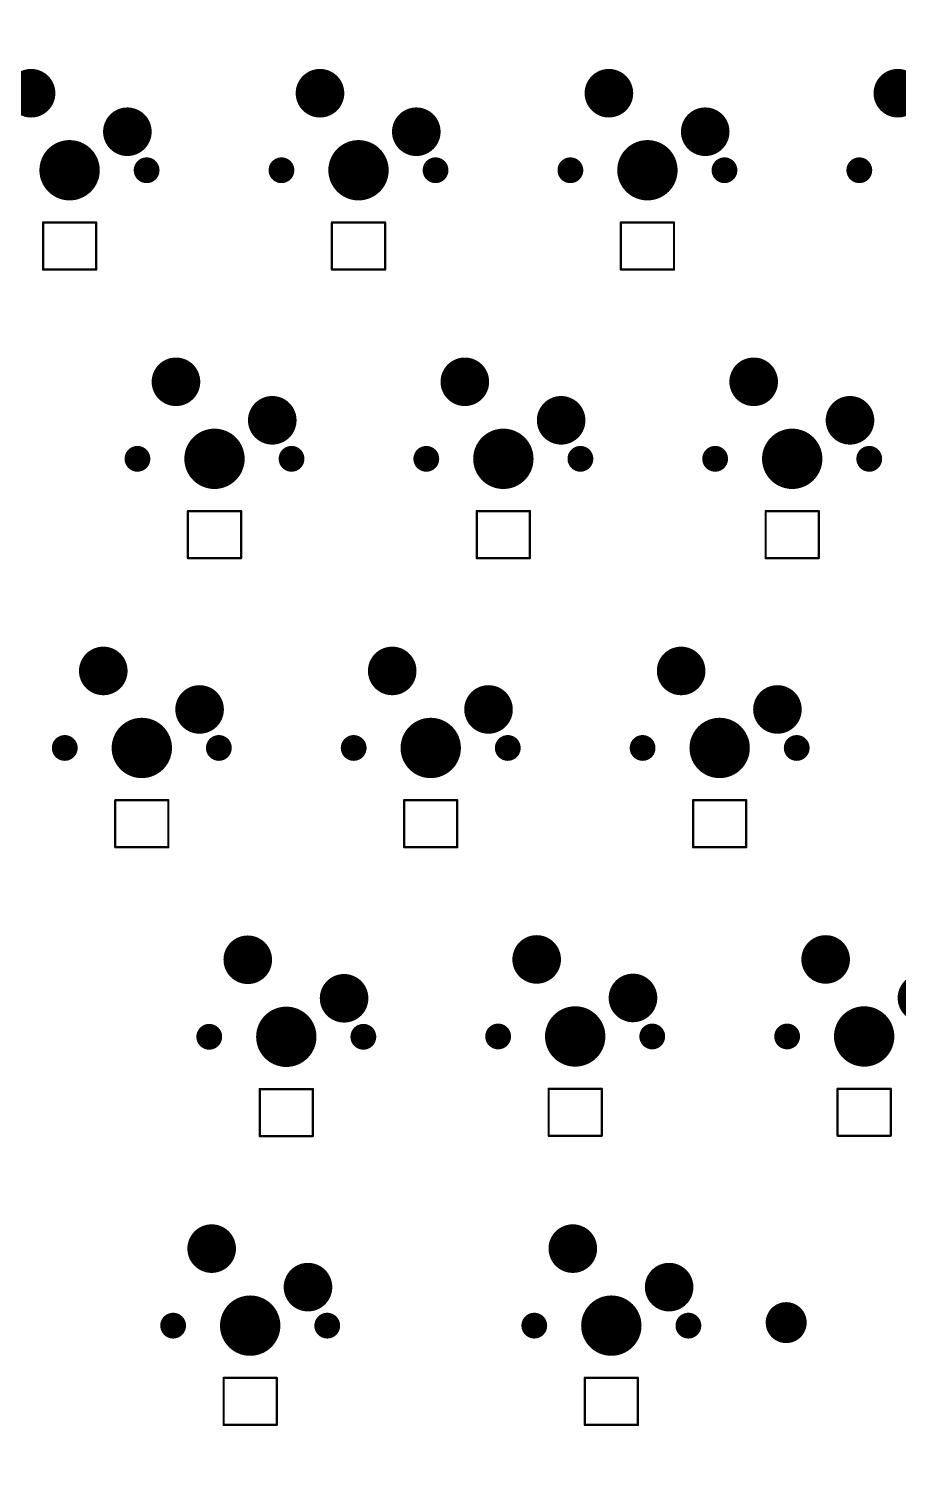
# Model space of a CAD drawing. Header units: millimetres. Extents: x 1049 to 1332, y 1256 to 1351.
# Drawn here: x 1092.2 to 1149.5, y 1255.5 to 1350.2 of the extents above; entities that cross this region are included whole.
import ezdxf

# ---------------------------------------------------------------- set-up
doc = ezdxf.new("R2010")
doc.units = ezdxf.units.MM
for name, color, linetype in [('BottomSolder', 6, 'Continuous'), ('KeepOutLayer', 6, 'Continuous'), ('PadHoleLayer', 156, 'Continuous')]:
    doc.layers.add(name, color=color, linetype=linetype)

# ---------------------------------------------------------------- blocks, each defined once
blk = doc.blocks.new('____84')
at = {"layer": 'BottomSolder'}
for points, const_width in [([(-3.341, 5.08, 1), (-1.739, 5.08, 1)], 1.602), ([(3.009, 2.54, 1), (4.611, 2.54, 1)], 1.602), ([(-0.995, 0, 1), (0.995, 0, 1)], 1.99), ([(-5.505, 0, 1), (-4.655, 0, 1)], 0.85), ([(4.655, 0, 1), (5.505, 0, 1)], 0.85)]:
    blk.add_lwpolyline(points, format="xyb", close=True, dxfattribs=dict(at, const_width=const_width))
at = {"layer": 'PadHoleLayer'}
for points, const_width in [([(-3.29, 5.08, 1), (-1.79, 5.08, 1)], 1.5), ([(3.06, 2.54, 1), (4.56, 2.54, 1)], 1.5), ([(-0.995, 0, 1), (0.995, 0, 1)], 1.99), ([(-5.505, 0, 1), (-4.655, 0, 1)], 0.85), ([(4.655, 0, 1), (5.505, 0, 1)], 0.85)]:
    blk.add_lwpolyline(points, format="xyb", close=True, dxfattribs=dict(at, const_width=const_width))
blk = doc.blocks.new('____85')
at = {"layer": 'BottomSolder'}
for points, const_width in [([(-3.341, 5.08, 1), (-1.739, 5.08, 1)], 1.602), ([(3.009, 2.54, 1), (4.611, 2.54, 1)], 1.602), ([(-0.995, 0, 1), (0.995, 0, 1)], 1.99), ([(-5.505, 0, 1), (-4.655, 0, 1)], 0.85), ([(4.655, 0, 1), (5.505, 0, 1)], 0.85)]:
    blk.add_lwpolyline(points, format="xyb", close=True, dxfattribs=dict(at, const_width=const_width))
at = {"layer": 'PadHoleLayer'}
for points, const_width in [([(-3.29, 5.08, 1), (-1.79, 5.08, 1)], 1.5), ([(3.06, 2.54, 1), (4.56, 2.54, 1)], 1.5), ([(-0.995, 0, 1), (0.995, 0, 1)], 1.99), ([(-5.505, 0, 1), (-4.655, 0, 1)], 0.85), ([(4.655, 0, 1), (5.505, 0, 1)], 0.85)]:
    blk.add_lwpolyline(points, format="xyb", close=True, dxfattribs=dict(at, const_width=const_width))
blk = doc.blocks.new('____86')
at = {"layer": 'BottomSolder'}
for points, const_width in [([(-3.341, 5.08, 1), (-1.739, 5.08, 1)], 1.602), ([(3.009, 2.54, 1), (4.611, 2.54, 1)], 1.602), ([(-0.995, 0, 1), (0.995, 0, 1)], 1.99), ([(-5.505, 0, 1), (-4.655, 0, 1)], 0.85), ([(4.655, 0, 1), (5.505, 0, 1)], 0.85)]:
    blk.add_lwpolyline(points, format="xyb", close=True, dxfattribs=dict(at, const_width=const_width))
at = {"layer": 'PadHoleLayer'}
for points, const_width in [([(-3.29, 5.08, 1), (-1.79, 5.08, 1)], 1.5), ([(3.06, 2.54, 1), (4.56, 2.54, 1)], 1.5), ([(-0.995, 0, 1), (0.995, 0, 1)], 1.99), ([(-5.505, 0, 1), (-4.655, 0, 1)], 0.85), ([(4.655, 0, 1), (5.505, 0, 1)], 0.85)]:
    blk.add_lwpolyline(points, format="xyb", close=True, dxfattribs=dict(at, const_width=const_width))
blk = doc.blocks.new('____95')
at = {"layer": 'BottomSolder'}
for points, const_width in [([(-3.341, 5.08, 1), (-1.739, 5.08, 1)], 1.602), ([(3.009, 2.54, 1), (4.611, 2.54, 1)], 1.602), ([(-0.995, 0, 1), (0.995, 0, 1)], 1.99), ([(-5.505, 0, 1), (-4.655, 0, 1)], 0.85), ([(4.655, 0, 1), (5.505, 0, 1)], 0.85)]:
    blk.add_lwpolyline(points, format="xyb", close=True, dxfattribs=dict(at, const_width=const_width))
at = {"layer": 'PadHoleLayer'}
for points, const_width in [([(-3.29, 5.08, 1), (-1.79, 5.08, 1)], 1.5), ([(3.06, 2.54, 1), (4.56, 2.54, 1)], 1.5), ([(-0.995, 0, 1), (0.995, 0, 1)], 1.99), ([(-5.505, 0, 1), (-4.655, 0, 1)], 0.85), ([(4.655, 0, 1), (5.505, 0, 1)], 0.85)]:
    blk.add_lwpolyline(points, format="xyb", close=True, dxfattribs=dict(at, const_width=const_width))
blk = doc.blocks.new('____98')
at = {"layer": 'BottomSolder'}
for points, const_width in [([(-3.341, 5.08, 1), (-1.739, 5.08, 1)], 1.602), ([(3.009, 2.54, 1), (4.611, 2.54, 1)], 1.602), ([(-0.995, 0, 1), (0.995, 0, 1)], 1.99), ([(-5.505, 0, 1), (-4.655, 0, 1)], 0.85), ([(4.655, 0, 1), (5.505, 0, 1)], 0.85)]:
    blk.add_lwpolyline(points, format="xyb", close=True, dxfattribs=dict(at, const_width=const_width))
at = {"layer": 'PadHoleLayer'}
for points, const_width in [([(-3.29, 5.08, 1), (-1.79, 5.08, 1)], 1.5), ([(3.06, 2.54, 1), (4.56, 2.54, 1)], 1.5), ([(-0.995, 0, 1), (0.995, 0, 1)], 1.99), ([(-5.505, 0, 1), (-4.655, 0, 1)], 0.85), ([(4.655, 0, 1), (5.505, 0, 1)], 0.85)]:
    blk.add_lwpolyline(points, format="xyb", close=True, dxfattribs=dict(at, const_width=const_width))
blk = doc.blocks.new('____103')
at = {"layer": 'BottomSolder'}
for points, const_width in [([(-3.341, 5.08, 1), (-1.739, 5.08, 1)], 1.602), ([(3.009, 2.54, 1), (4.611, 2.54, 1)], 1.602), ([(-0.995, 0, 1), (0.995, 0, 1)], 1.99), ([(-5.505, 0, 1), (-4.655, 0, 1)], 0.85), ([(4.655, 0, 1), (5.505, 0, 1)], 0.85)]:
    blk.add_lwpolyline(points, format="xyb", close=True, dxfattribs=dict(at, const_width=const_width))
at = {"layer": 'PadHoleLayer'}
for points, const_width in [([(-3.29, 5.08, 1), (-1.79, 5.08, 1)], 1.5), ([(3.06, 2.54, 1), (4.56, 2.54, 1)], 1.5), ([(-0.995, 0, 1), (0.995, 0, 1)], 1.99), ([(-5.505, 0, 1), (-4.655, 0, 1)], 0.85), ([(4.655, 0, 1), (5.505, 0, 1)], 0.85)]:
    blk.add_lwpolyline(points, format="xyb", close=True, dxfattribs=dict(at, const_width=const_width))
blk = doc.blocks.new('____104')
at = {"layer": 'BottomSolder'}
for points, const_width in [([(-3.341, 5.08, 1), (-1.739, 5.08, 1)], 1.602), ([(3.009, 2.54, 1), (4.611, 2.54, 1)], 1.602), ([(-0.995, 0, 1), (0.995, 0, 1)], 1.99), ([(-5.505, 0, 1), (-4.655, 0, 1)], 0.85), ([(4.655, 0, 1), (5.505, 0, 1)], 0.85)]:
    blk.add_lwpolyline(points, format="xyb", close=True, dxfattribs=dict(at, const_width=const_width))
at = {"layer": 'PadHoleLayer'}
for points, const_width in [([(-3.29, 5.08, 1), (-1.79, 5.08, 1)], 1.5), ([(3.06, 2.54, 1), (4.56, 2.54, 1)], 1.5), ([(-0.995, 0, 1), (0.995, 0, 1)], 1.99), ([(-5.505, 0, 1), (-4.655, 0, 1)], 0.85), ([(4.655, 0, 1), (5.505, 0, 1)], 0.85)]:
    blk.add_lwpolyline(points, format="xyb", close=True, dxfattribs=dict(at, const_width=const_width))
blk = doc.blocks.new('____112')
at = {"layer": 'BottomSolder'}
for points, const_width in [([(-3.341, 5.08, 1), (-1.739, 5.08, 1)], 1.602), ([(3.009, 2.54, 1), (4.611, 2.54, 1)], 1.602), ([(-0.995, 0, 1), (0.995, 0, 1)], 1.99), ([(-5.505, 0, 1), (-4.655, 0, 1)], 0.85), ([(4.655, 0, 1), (5.505, 0, 1)], 0.85)]:
    blk.add_lwpolyline(points, format="xyb", close=True, dxfattribs=dict(at, const_width=const_width))
at = {"layer": 'PadHoleLayer'}
for points, const_width in [([(-3.29, 5.08, 1), (-1.79, 5.08, 1)], 1.5), ([(3.06, 2.54, 1), (4.56, 2.54, 1)], 1.5), ([(-0.995, 0, 1), (0.995, 0, 1)], 1.99), ([(-5.505, 0, 1), (-4.655, 0, 1)], 0.85), ([(4.655, 0, 1), (5.505, 0, 1)], 0.85)]:
    blk.add_lwpolyline(points, format="xyb", close=True, dxfattribs=dict(at, const_width=const_width))
blk = doc.blocks.new('____113')
at = {"layer": 'BottomSolder'}
for points, const_width in [([(-3.341, 5.08, 1), (-1.739, 5.08, 1)], 1.602), ([(3.009, 2.54, 1), (4.611, 2.54, 1)], 1.602), ([(-0.995, 0, 1), (0.995, 0, 1)], 1.99), ([(-5.505, 0, 1), (-4.655, 0, 1)], 0.85), ([(4.655, 0, 1), (5.505, 0, 1)], 0.85)]:
    blk.add_lwpolyline(points, format="xyb", close=True, dxfattribs=dict(at, const_width=const_width))
at = {"layer": 'PadHoleLayer'}
for points, const_width in [([(-3.29, 5.08, 1), (-1.79, 5.08, 1)], 1.5), ([(3.06, 2.54, 1), (4.56, 2.54, 1)], 1.5), ([(-0.995, 0, 1), (0.995, 0, 1)], 1.99), ([(-5.505, 0, 1), (-4.655, 0, 1)], 0.85), ([(4.655, 0, 1), (5.505, 0, 1)], 0.85)]:
    blk.add_lwpolyline(points, format="xyb", close=True, dxfattribs=dict(at, const_width=const_width))
blk = doc.blocks.new('____123')
at = {"layer": 'BottomSolder'}
for points, const_width in [([(-3.341, 5.08, 1), (-1.739, 5.08, 1)], 1.602), ([(3.009, 2.54, 1), (4.611, 2.54, 1)], 1.602), ([(-0.995, 0, 1), (0.995, 0, 1)], 1.99), ([(-5.505, 0, 1), (-4.655, 0, 1)], 0.85), ([(4.655, 0, 1), (5.505, 0, 1)], 0.85)]:
    blk.add_lwpolyline(points, format="xyb", close=True, dxfattribs=dict(at, const_width=const_width))
at = {"layer": 'PadHoleLayer'}
for points, const_width in [([(-3.29, 5.08, 1), (-1.79, 5.08, 1)], 1.5), ([(3.06, 2.54, 1), (4.56, 2.54, 1)], 1.5), ([(-0.995, 0, 1), (0.995, 0, 1)], 1.99), ([(-5.505, 0, 1), (-4.655, 0, 1)], 0.85), ([(4.655, 0, 1), (5.505, 0, 1)], 0.85)]:
    blk.add_lwpolyline(points, format="xyb", close=True, dxfattribs=dict(at, const_width=const_width))
blk = doc.blocks.new('____125')
at = {"layer": 'BottomSolder'}
for points, const_width in [([(-3.341, 5.08, 1), (-1.739, 5.08, 1)], 1.602), ([(3.009, 2.54, 1), (4.611, 2.54, 1)], 1.602), ([(-0.995, 0, 1), (0.995, 0, 1)], 1.99), ([(-5.505, 0, 1), (-4.655, 0, 1)], 0.85), ([(4.655, 0, 1), (5.505, 0, 1)], 0.85)]:
    blk.add_lwpolyline(points, format="xyb", close=True, dxfattribs=dict(at, const_width=const_width))
at = {"layer": 'PadHoleLayer'}
for points, const_width in [([(-3.29, 5.08, 1), (-1.79, 5.08, 1)], 1.5), ([(3.06, 2.54, 1), (4.56, 2.54, 1)], 1.5), ([(-0.995, 0, 1), (0.995, 0, 1)], 1.99), ([(-5.505, 0, 1), (-4.655, 0, 1)], 0.85), ([(4.655, 0, 1), (5.505, 0, 1)], 0.85)]:
    blk.add_lwpolyline(points, format="xyb", close=True, dxfattribs=dict(at, const_width=const_width))
blk = doc.blocks.new('____126')
at = {"layer": 'BottomSolder'}
for points, const_width in [([(-3.341, 5.08, 1), (-1.739, 5.08, 1)], 1.602), ([(3.009, 2.54, 1), (4.611, 2.54, 1)], 1.602), ([(-0.995, 0, 1), (0.995, 0, 1)], 1.99), ([(-5.505, 0, 1), (-4.655, 0, 1)], 0.85), ([(4.655, 0, 1), (5.505, 0, 1)], 0.85)]:
    blk.add_lwpolyline(points, format="xyb", close=True, dxfattribs=dict(at, const_width=const_width))
at = {"layer": 'PadHoleLayer'}
for points, const_width in [([(-3.29, 5.08, 1), (-1.79, 5.08, 1)], 1.5), ([(3.06, 2.54, 1), (4.56, 2.54, 1)], 1.5), ([(-0.995, 0, 1), (0.995, 0, 1)], 1.99), ([(-5.505, 0, 1), (-4.655, 0, 1)], 0.85), ([(4.655, 0, 1), (5.505, 0, 1)], 0.85)]:
    blk.add_lwpolyline(points, format="xyb", close=True, dxfattribs=dict(at, const_width=const_width))
blk = doc.blocks.new('____132')
at = {"layer": 'BottomSolder'}
for points, const_width in [([(-3.341, 5.08, 1), (-1.739, 5.08, 1)], 1.602), ([(3.009, 2.54, 1), (4.611, 2.54, 1)], 1.602), ([(-0.995, 0, 1), (0.995, 0, 1)], 1.99), ([(-5.505, 0, 1), (-4.655, 0, 1)], 0.85), ([(4.655, 0, 1), (5.505, 0, 1)], 0.85)]:
    blk.add_lwpolyline(points, format="xyb", close=True, dxfattribs=dict(at, const_width=const_width))
at = {"layer": 'PadHoleLayer'}
for points, const_width in [([(-3.29, 5.08, 1), (-1.79, 5.08, 1)], 1.5), ([(3.06, 2.54, 1), (4.56, 2.54, 1)], 1.5), ([(-0.995, 0, 1), (0.995, 0, 1)], 1.99), ([(-5.505, 0, 1), (-4.655, 0, 1)], 0.85), ([(4.655, 0, 1), (5.505, 0, 1)], 0.85)]:
    blk.add_lwpolyline(points, format="xyb", close=True, dxfattribs=dict(at, const_width=const_width))
blk = doc.blocks.new('____140')
at = {"layer": 'BottomSolder'}
for points, const_width in [([(-3.341, 5.08, 1), (-1.739, 5.08, 1)], 1.602), ([(3.009, 2.54, 1), (4.611, 2.54, 1)], 1.602), ([(-0.995, 0, 1), (0.995, 0, 1)], 1.99), ([(-5.505, 0, 1), (-4.655, 0, 1)], 0.85), ([(4.655, 0, 1), (5.505, 0, 1)], 0.85)]:
    blk.add_lwpolyline(points, format="xyb", close=True, dxfattribs=dict(at, const_width=const_width))
at = {"layer": 'PadHoleLayer'}
for points, const_width in [([(-3.29, 5.08, 1), (-1.79, 5.08, 1)], 1.5), ([(3.06, 2.54, 1), (4.56, 2.54, 1)], 1.5), ([(-0.995, 0, 1), (0.995, 0, 1)], 1.99), ([(-5.505, 0, 1), (-4.655, 0, 1)], 0.85), ([(4.655, 0, 1), (5.505, 0, 1)], 0.85)]:
    blk.add_lwpolyline(points, format="xyb", close=True, dxfattribs=dict(at, const_width=const_width))
blk = doc.blocks.new('____142')
at = {"layer": 'BottomSolder'}
for points, const_width in [([(-3.341, 5.08, 1), (-1.739, 5.08, 1)], 1.602), ([(3.009, 2.54, 1), (4.611, 2.54, 1)], 1.602), ([(-0.995, 0, 1), (0.995, 0, 1)], 1.99), ([(-5.505, 0, 1), (-4.655, 0, 1)], 0.85), ([(4.655, 0, 1), (5.505, 0, 1)], 0.85)]:
    blk.add_lwpolyline(points, format="xyb", close=True, dxfattribs=dict(at, const_width=const_width))
at = {"layer": 'PadHoleLayer'}
for points, const_width in [([(-3.29, 5.08, 1), (-1.79, 5.08, 1)], 1.5), ([(3.06, 2.54, 1), (4.56, 2.54, 1)], 1.5), ([(-0.995, 0, 1), (0.995, 0, 1)], 1.99), ([(-5.505, 0, 1), (-4.655, 0, 1)], 0.85), ([(4.655, 0, 1), (5.505, 0, 1)], 0.85)]:
    blk.add_lwpolyline(points, format="xyb", close=True, dxfattribs=dict(at, const_width=const_width))
blk = doc.blocks.new('6028RGB_198')
at = {"layer": 'KeepOutLayer', "const_width": 0.15}
for points in [[(1.75, 1.546), (-1.75, 1.546)], [(-1.75, 1.546), (-1.75, -1.553)], [(1.75, 1.546), (1.75, -1.553)], [(1.75, -1.553), (-1.75, -1.553)]]:
    blk.add_lwpolyline(points, dxfattribs=at)
at = {"layer": 'KeepOutLayer', "const_width": 0.075}
for points in [[(-1.787, 1.546, 1), (-1.712, 1.546, 1)], [(-1.787, 1.546, 1), (-1.712, 1.546, 1)], [(1.712, 1.546, 1), (1.787, 1.546, 1)], [(1.712, 1.546, 1), (1.787, 1.546, 1)], [(-1.787, -1.553, 1), (-1.712, -1.553, 1)], [(-1.787, -1.553, 1), (-1.712, -1.553, 1)], [(1.712, -1.553, 1), (1.787, -1.553, 1)], [(1.712, -1.553, 1), (1.787, -1.553, 1)]]:
    blk.add_lwpolyline(points, format="xyb", close=True, dxfattribs=at)
blk = doc.blocks.new('6028RGB_202')
at = {"layer": 'KeepOutLayer', "const_width": 0.15}
for points in [[(1.75, 1.546), (-1.75, 1.546)], [(-1.75, 1.546), (-1.75, -1.553)], [(1.75, 1.546), (1.75, -1.553)], [(1.75, -1.553), (-1.75, -1.553)]]:
    blk.add_lwpolyline(points, dxfattribs=at)
at = {"layer": 'KeepOutLayer', "const_width": 0.075}
for points in [[(-1.787, 1.546, 1), (-1.712, 1.546, 1)], [(-1.787, 1.546, 1), (-1.712, 1.546, 1)], [(1.712, 1.546, 1), (1.787, 1.546, 1)], [(1.712, 1.546, 1), (1.787, 1.546, 1)], [(-1.787, -1.553, 1), (-1.712, -1.553, 1)], [(-1.787, -1.553, 1), (-1.712, -1.553, 1)], [(1.712, -1.553, 1), (1.787, -1.553, 1)], [(1.712, -1.553, 1), (1.787, -1.553, 1)]]:
    blk.add_lwpolyline(points, format="xyb", close=True, dxfattribs=at)
blk = doc.blocks.new('6028RGB_203')
at = {"layer": 'KeepOutLayer', "const_width": 0.15}
for points in [[(-1.75, 1.546), (-1.75, -1.553)], [(1.75, 1.546), (-1.75, 1.546)], [(1.75, 1.546), (1.75, -1.553)], [(1.75, -1.553), (-1.75, -1.553)]]:
    blk.add_lwpolyline(points, dxfattribs=at)
at = {"layer": 'KeepOutLayer', "const_width": 0.075}
for points in [[(-1.787, 1.546, 1), (-1.712, 1.546, 1)], [(-1.787, 1.546, 1), (-1.712, 1.546, 1)], [(1.712, 1.546, 1), (1.787, 1.546, 1)], [(1.712, 1.546, 1), (1.787, 1.546, 1)], [(-1.787, -1.553, 1), (-1.712, -1.553, 1)], [(-1.787, -1.553, 1), (-1.712, -1.553, 1)], [(1.712, -1.553, 1), (1.787, -1.553, 1)], [(1.712, -1.553, 1), (1.787, -1.553, 1)]]:
    blk.add_lwpolyline(points, format="xyb", close=True, dxfattribs=at)
blk = doc.blocks.new('6028RGB_204')
at = {"layer": 'KeepOutLayer', "const_width": 0.15}
for points in [[(1.75, 1.546), (-1.75, 1.546)], [(-1.75, 1.546), (-1.75, -1.553)], [(1.75, 1.546), (1.75, -1.553)], [(1.75, -1.553), (-1.75, -1.553)]]:
    blk.add_lwpolyline(points, dxfattribs=at)
at = {"layer": 'KeepOutLayer', "const_width": 0.075}
for points in [[(-1.787, 1.546, 1), (-1.712, 1.546, 1)], [(-1.787, 1.546, 1), (-1.712, 1.546, 1)], [(1.712, 1.546, 1), (1.787, 1.546, 1)], [(1.712, 1.546, 1), (1.787, 1.546, 1)], [(-1.787, -1.553, 1), (-1.712, -1.553, 1)], [(-1.787, -1.553, 1), (-1.712, -1.553, 1)], [(1.712, -1.553, 1), (1.787, -1.553, 1)], [(1.712, -1.553, 1), (1.787, -1.553, 1)]]:
    blk.add_lwpolyline(points, format="xyb", close=True, dxfattribs=at)
blk = doc.blocks.new('6028RGB_206')
at = {"layer": 'KeepOutLayer', "const_width": 0.15}
for points in [[(1.75, 1.546), (-1.75, 1.546)], [(-1.75, 1.546), (-1.75, -1.553)], [(1.75, 1.546), (1.75, -1.553)], [(1.75, -1.553), (-1.75, -1.553)]]:
    blk.add_lwpolyline(points, dxfattribs=at)
at = {"layer": 'KeepOutLayer', "const_width": 0.075}
for points in [[(-1.787, 1.546, 1), (-1.712, 1.546, 1)], [(-1.787, 1.546, 1), (-1.712, 1.546, 1)], [(1.712, 1.546, 1), (1.787, 1.546, 1)], [(1.712, 1.546, 1), (1.787, 1.546, 1)], [(-1.787, -1.553, 1), (-1.712, -1.553, 1)], [(-1.787, -1.553, 1), (-1.712, -1.553, 1)], [(1.712, -1.553, 1), (1.787, -1.553, 1)], [(1.712, -1.553, 1), (1.787, -1.553, 1)]]:
    blk.add_lwpolyline(points, format="xyb", close=True, dxfattribs=at)
blk = doc.blocks.new('6028RGB_207')
at = {"layer": 'KeepOutLayer', "const_width": 0.15}
for points in [[(-1.75, 1.546), (-1.75, -1.553)], [(1.75, 1.546), (-1.75, 1.546)], [(1.75, 1.546), (1.75, -1.553)], [(1.75, -1.553), (-1.75, -1.553)]]:
    blk.add_lwpolyline(points, dxfattribs=at)
at = {"layer": 'KeepOutLayer', "const_width": 0.075}
for points in [[(-1.787, 1.546, 1), (-1.712, 1.546, 1)], [(-1.787, 1.546, 1), (-1.712, 1.546, 1)], [(1.712, 1.546, 1), (1.787, 1.546, 1)], [(1.712, 1.546, 1), (1.787, 1.546, 1)], [(-1.787, -1.553, 1), (-1.712, -1.553, 1)], [(-1.787, -1.553, 1), (-1.712, -1.553, 1)], [(1.712, -1.553, 1), (1.787, -1.553, 1)], [(1.712, -1.553, 1), (1.787, -1.553, 1)]]:
    blk.add_lwpolyline(points, format="xyb", close=True, dxfattribs=at)
blk = doc.blocks.new('6028RGB_208')
at = {"layer": 'KeepOutLayer', "const_width": 0.15}
for points in [[(1.75, 1.546), (-1.75, 1.546)], [(-1.75, 1.546), (-1.75, -1.553)], [(1.75, 1.546), (1.75, -1.553)], [(1.75, -1.553), (-1.75, -1.553)]]:
    blk.add_lwpolyline(points, dxfattribs=at)
at = {"layer": 'KeepOutLayer', "const_width": 0.075}
for points in [[(-1.787, 1.546, 1), (-1.712, 1.546, 1)], [(-1.787, 1.546, 1), (-1.712, 1.546, 1)], [(1.712, 1.546, 1), (1.787, 1.546, 1)], [(1.712, 1.546, 1), (1.787, 1.546, 1)], [(-1.787, -1.553, 1), (-1.712, -1.553, 1)], [(-1.787, -1.553, 1), (-1.712, -1.553, 1)], [(1.712, -1.553, 1), (1.787, -1.553, 1)], [(1.712, -1.553, 1), (1.787, -1.553, 1)]]:
    blk.add_lwpolyline(points, format="xyb", close=True, dxfattribs=at)
blk = doc.blocks.new('6028RGB_209')
at = {"layer": 'KeepOutLayer', "const_width": 0.15}
for points in [[(-1.75, 1.546), (-1.75, -1.553)], [(1.75, 1.546), (-1.75, 1.546)], [(1.75, 1.546), (1.75, -1.553)], [(1.75, -1.553), (-1.75, -1.553)]]:
    blk.add_lwpolyline(points, dxfattribs=at)
at = {"layer": 'KeepOutLayer', "const_width": 0.075}
for points in [[(-1.787, 1.546, 1), (-1.712, 1.546, 1)], [(-1.787, 1.546, 1), (-1.712, 1.546, 1)], [(1.712, 1.546, 1), (1.787, 1.546, 1)], [(1.712, 1.546, 1), (1.787, 1.546, 1)], [(-1.787, -1.553, 1), (-1.712, -1.553, 1)], [(-1.787, -1.553, 1), (-1.712, -1.553, 1)], [(1.712, -1.553, 1), (1.787, -1.553, 1)], [(1.712, -1.553, 1), (1.787, -1.553, 1)]]:
    blk.add_lwpolyline(points, format="xyb", close=True, dxfattribs=at)
blk = doc.blocks.new('6028RGB_210')
at = {"layer": 'KeepOutLayer', "const_width": 0.15}
for points in [[(1.75, 1.546), (-1.75, 1.546)], [(-1.75, 1.546), (-1.75, -1.553)], [(1.75, 1.546), (1.75, -1.553)], [(1.75, -1.553), (-1.75, -1.553)]]:
    blk.add_lwpolyline(points, dxfattribs=at)
at = {"layer": 'KeepOutLayer', "const_width": 0.075}
for points in [[(-1.787, 1.546, 1), (-1.712, 1.546, 1)], [(-1.787, 1.546, 1), (-1.712, 1.546, 1)], [(1.712, 1.546, 1), (1.787, 1.546, 1)], [(1.712, 1.546, 1), (1.787, 1.546, 1)], [(-1.787, -1.553, 1), (-1.712, -1.553, 1)], [(-1.787, -1.553, 1), (-1.712, -1.553, 1)], [(1.712, -1.553, 1), (1.787, -1.553, 1)], [(1.712, -1.553, 1), (1.787, -1.553, 1)]]:
    blk.add_lwpolyline(points, format="xyb", close=True, dxfattribs=at)
blk = doc.blocks.new('6028RGB_211')
at = {"layer": 'KeepOutLayer', "const_width": 0.15}
for points in [[(-1.75, 1.546), (-1.75, -1.553)], [(1.75, 1.546), (-1.75, 1.546)], [(1.75, 1.546), (1.75, -1.553)], [(1.75, -1.553), (-1.75, -1.553)]]:
    blk.add_lwpolyline(points, dxfattribs=at)
at = {"layer": 'KeepOutLayer', "const_width": 0.075}
for points in [[(-1.787, 1.546, 1), (-1.712, 1.546, 1)], [(-1.787, 1.546, 1), (-1.712, 1.546, 1)], [(1.712, 1.546, 1), (1.787, 1.546, 1)], [(1.712, 1.546, 1), (1.787, 1.546, 1)], [(-1.787, -1.553, 1), (-1.712, -1.553, 1)], [(-1.787, -1.553, 1), (-1.712, -1.553, 1)], [(1.712, -1.553, 1), (1.787, -1.553, 1)], [(1.712, -1.553, 1), (1.787, -1.553, 1)]]:
    blk.add_lwpolyline(points, format="xyb", close=True, dxfattribs=at)
blk = doc.blocks.new('6028RGB_212')
at = {"layer": 'KeepOutLayer', "const_width": 0.15}
for points in [[(1.75, 1.546), (-1.75, 1.546)], [(-1.75, 1.546), (-1.75, -1.553)], [(1.75, 1.546), (1.75, -1.553)], [(1.75, -1.553), (-1.75, -1.553)]]:
    blk.add_lwpolyline(points, dxfattribs=at)
at = {"layer": 'KeepOutLayer', "const_width": 0.075}
for points in [[(-1.787, 1.546, 1), (-1.712, 1.546, 1)], [(-1.787, 1.546, 1), (-1.712, 1.546, 1)], [(1.712, 1.546, 1), (1.787, 1.546, 1)], [(1.712, 1.546, 1), (1.787, 1.546, 1)], [(-1.787, -1.553, 1), (-1.712, -1.553, 1)], [(-1.787, -1.553, 1), (-1.712, -1.553, 1)], [(1.712, -1.553, 1), (1.787, -1.553, 1)], [(1.712, -1.553, 1), (1.787, -1.553, 1)]]:
    blk.add_lwpolyline(points, format="xyb", close=True, dxfattribs=at)
blk = doc.blocks.new('6028RGB_215')
at = {"layer": 'KeepOutLayer', "const_width": 0.15}
for points in [[(-1.75, 1.546), (-1.75, -1.553)], [(1.75, 1.546), (-1.75, 1.546)], [(1.75, 1.546), (1.75, -1.553)], [(1.75, -1.553), (-1.75, -1.553)]]:
    blk.add_lwpolyline(points, dxfattribs=at)
at = {"layer": 'KeepOutLayer', "const_width": 0.075}
for points in [[(-1.787, 1.546, 1), (-1.712, 1.546, 1)], [(-1.787, 1.546, 1), (-1.712, 1.546, 1)], [(1.712, 1.546, 1), (1.787, 1.546, 1)], [(1.712, 1.546, 1), (1.787, 1.546, 1)], [(-1.787, -1.553, 1), (-1.712, -1.553, 1)], [(-1.787, -1.553, 1), (-1.712, -1.553, 1)], [(1.712, -1.553, 1), (1.787, -1.553, 1)], [(1.712, -1.553, 1), (1.787, -1.553, 1)]]:
    blk.add_lwpolyline(points, format="xyb", close=True, dxfattribs=at)
blk = doc.blocks.new('6028RGB_220')
at = {"layer": 'KeepOutLayer', "const_width": 0.15}
for points in [[(1.75, 1.546), (-1.75, 1.546)], [(-1.75, 1.546), (-1.75, -1.553)], [(1.75, 1.546), (1.75, -1.553)], [(1.75, -1.553), (-1.75, -1.553)]]:
    blk.add_lwpolyline(points, dxfattribs=at)
at = {"layer": 'KeepOutLayer', "const_width": 0.075}
for points in [[(-1.787, 1.546, 1), (-1.712, 1.546, 1)], [(-1.787, 1.546, 1), (-1.712, 1.546, 1)], [(1.712, 1.546, 1), (1.787, 1.546, 1)], [(1.712, 1.546, 1), (1.787, 1.546, 1)], [(-1.787, -1.553, 1), (-1.712, -1.553, 1)], [(-1.787, -1.553, 1), (-1.712, -1.553, 1)], [(1.712, -1.553, 1), (1.787, -1.553, 1)], [(1.712, -1.553, 1), (1.787, -1.553, 1)]]:
    blk.add_lwpolyline(points, format="xyb", close=True, dxfattribs=at)
blk = doc.blocks.new('6028RGB_223')
at = {"layer": 'KeepOutLayer', "const_width": 0.15}
for points in [[(-1.75, 1.546), (-1.75, -1.553)], [(1.75, 1.546), (-1.75, 1.546)], [(1.75, 1.546), (1.75, -1.553)], [(1.75, -1.553), (-1.75, -1.553)]]:
    blk.add_lwpolyline(points, dxfattribs=at)
at = {"layer": 'KeepOutLayer', "const_width": 0.075}
for points in [[(-1.787, 1.546, 1), (-1.712, 1.546, 1)], [(-1.787, 1.546, 1), (-1.712, 1.546, 1)], [(1.712, 1.546, 1), (1.787, 1.546, 1)], [(1.712, 1.546, 1), (1.787, 1.546, 1)], [(-1.787, -1.553, 1), (-1.712, -1.553, 1)], [(-1.787, -1.553, 1), (-1.712, -1.553, 1)], [(1.712, -1.553, 1), (1.787, -1.553, 1)], [(1.712, -1.553, 1), (1.787, -1.553, 1)]]:
    blk.add_lwpolyline(points, format="xyb", close=True, dxfattribs=at)

msp = doc.modelspace()

# ---------------------------------------------------------------- linework, layer by layer
at = {"layer": 'BottomSolder', "const_width": 1.351}
msp.add_lwpolyline([(1141.458, 1264.913, 1), (1142.809, 1264.913, 1)], format="xyb", close=True, dxfattribs=at)
at = {"layer": 'KeepOutLayer', "const_width": 0.00635}
for points in [[(1050.756, 1350.244), (1329.506, 1350.244)], [(1050.756, 1255.509), (1329.506, 1255.509)]]:
    msp.add_lwpolyline(points, dxfattribs=at)
at = {"layer": 'PadHoleLayer', "const_width": 1.249}
msp.add_lwpolyline([(1141.509, 1264.913, 1), (1142.758, 1264.913, 1)], format="xyb", close=True, dxfattribs=at)

# ---------------------------------------------------------------- block references
for name, p in [('____84', (1094.884, 1340.914)), ('____85', (1113.934, 1340.914)), ('____86', (1132.984, 1340.914)), ('____95', (1152.034, 1340.914)), ('____98', (1104.438, 1321.882)), ('____104', (1123.484, 1321.882)), ('____103', (1142.529, 1321.882)), ('____112', (1099.646, 1302.813)), ('____113', (1118.696, 1302.813)), ('____123', (1137.746, 1302.813)), ('____132', (1109.173, 1283.764)), ('____126', (1128.221, 1283.786)), ('____125', (1147.274, 1283.786)), ('____140', (1106.792, 1264.714)), ('____142', (1130.604, 1264.714))]:
    msp.add_blockref(name, p)
at = {"rotation": 180}
for name, p in [('6028RGB_215', (1094.884, 1335.914)), ('6028RGB_212', (1113.934, 1335.914)), ('6028RGB_209', (1132.984, 1335.914)), ('6028RGB_211', (1104.438, 1316.882)), ('6028RGB_208', (1123.484, 1316.882)), ('6028RGB_204', (1142.529, 1316.882)), ('6028RGB_210', (1099.646, 1297.813)), ('6028RGB_207', (1118.696, 1297.813)), ('6028RGB_203', (1137.746, 1297.813)), ('6028RGB_206', (1109.173, 1278.764)), ('6028RGB_202', (1128.221, 1278.786)), ('6028RGB_198', (1147.274, 1278.786)), ('6028RGB_220', (1106.792, 1259.714)), ('6028RGB_223', (1130.604, 1259.714))]:
    msp.add_blockref(name, p, dxfattribs=at)

doc.saveas('drawing.dxf')
